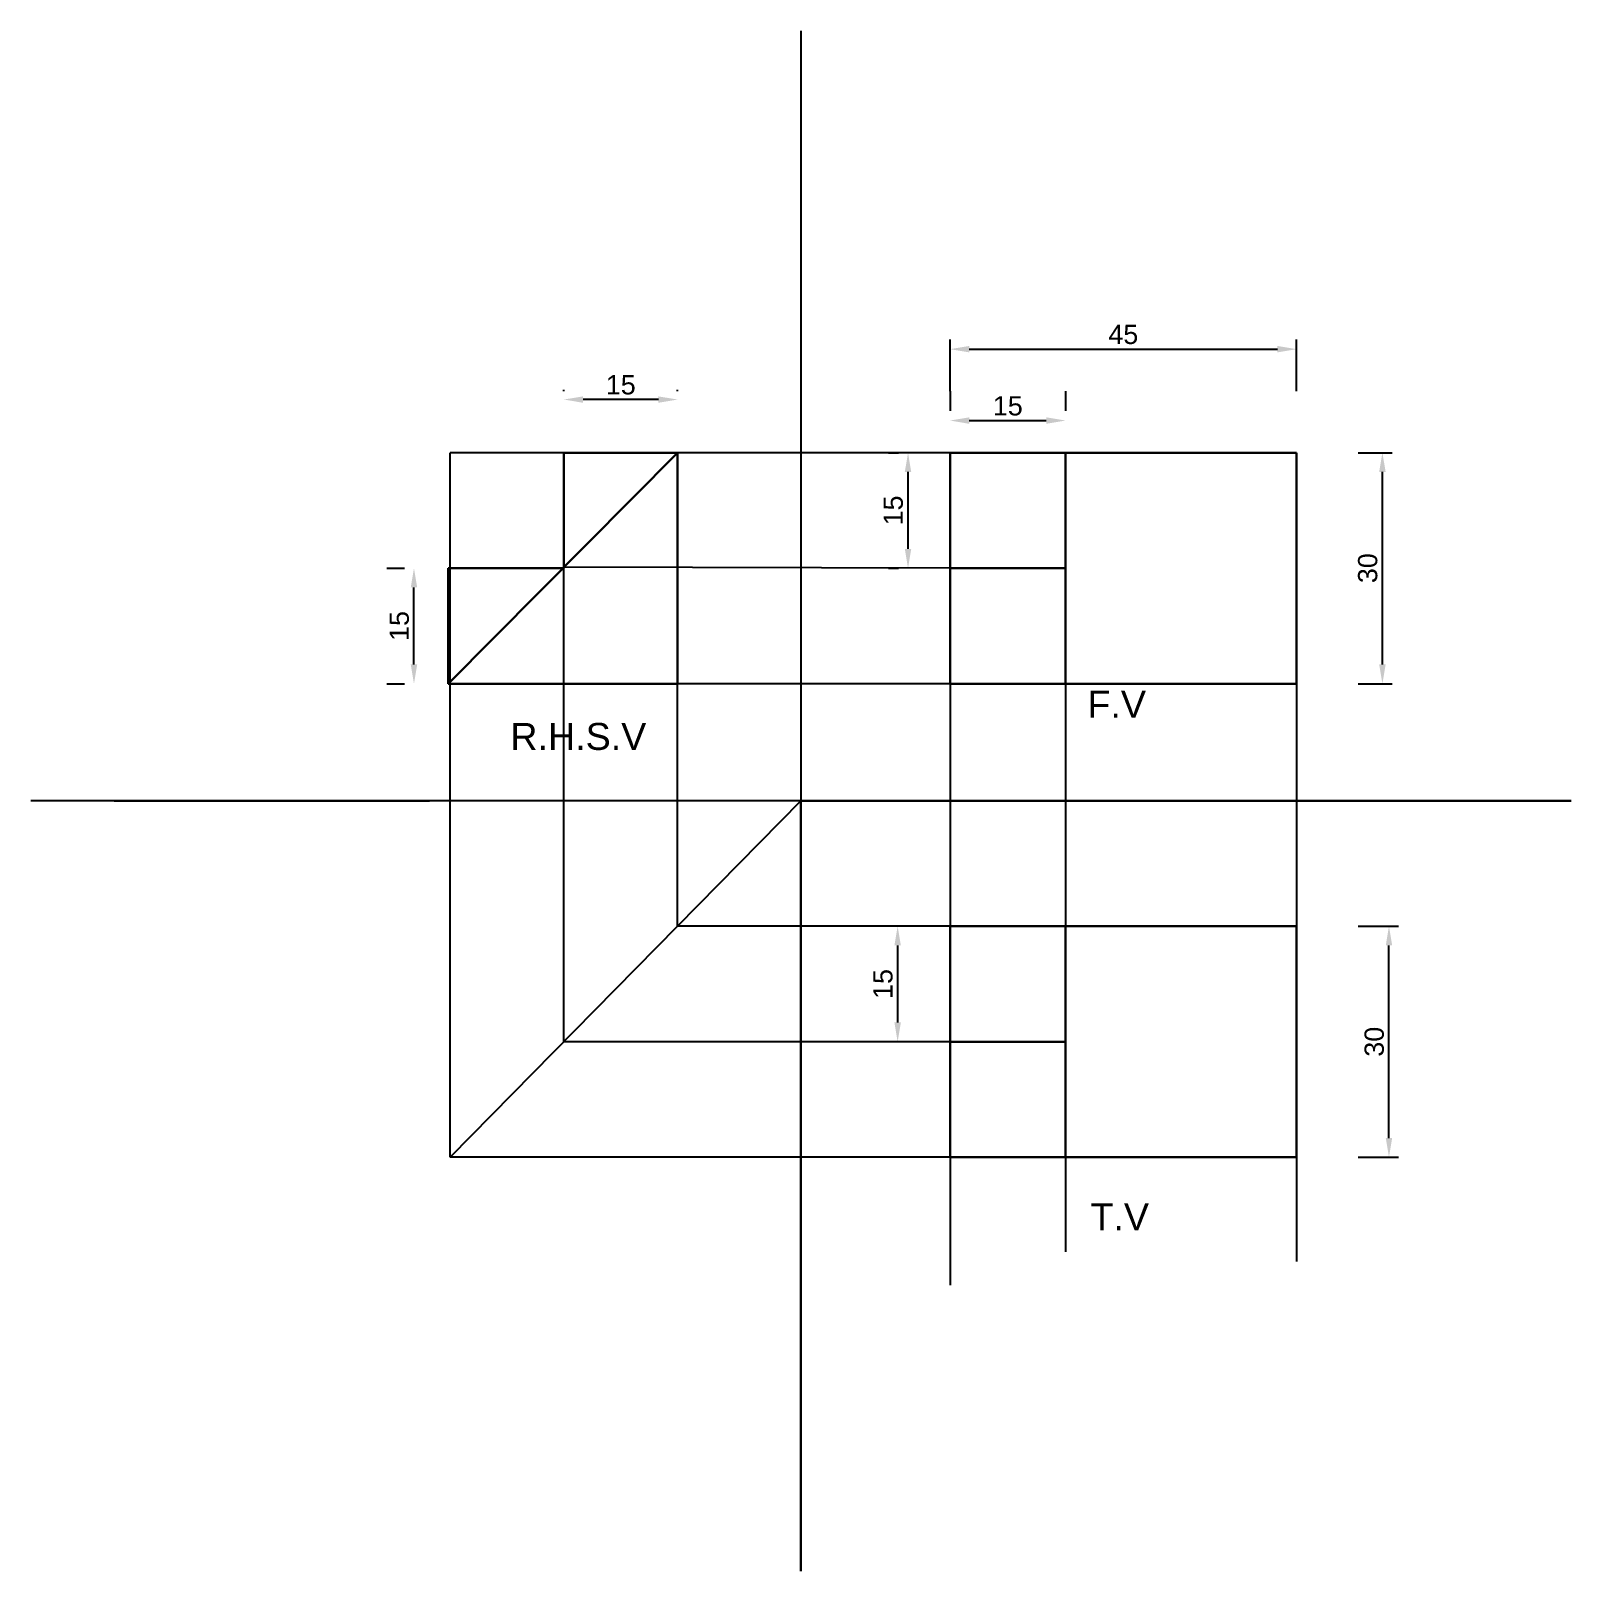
# Model space of a CAD drawing. Header units: millimetres. Extents: x 2971 to 3171, y 2340 to 2540.
import ezdxf

# ---------------------------------------------------------------- set-up
doc = ezdxf.new("R2010")
doc.units = ezdxf.units.MM
doc.styles.get("Standard").update_dxf_attribs({"font": 'arial.ttf'})
doc.dimstyles.new('ISO-25', dxfattribs={"dimtxt": 2.5, "dimasz": 2.5, "dimexe": 1.25, "dimexo": 8, "dimtad": 1, "dimdec": 0, "dimtxsty": 'Standard', "dimcen": 2.5, "dimadec": 0, "dimazin": 0, "dimtfac": 1, "dimtdec": 0, "dimtmove": 0, "dimatfit": 3, "dimfxl": 1, "dimarcsym": 0})

# ---------------------------------------------------------------- blocks, each defined once
blk = doc.blocks.new('*D2')
at = {"color": 0, "lineweight": -2, "transparency": 16777216}
for p, q in [((3090.52, 2493.04), (3090.52, 2499.73)), ((3093.02, 2498.48), (3133.02, 2498.48)), ((3135.52, 2493.04), (3135.52, 2499.73))]:
    blk.add_line(p, q, dxfattribs=at)
at = {"color": 0, "lineweight": 30, "transparency": 16777216}
for points in [[(3093.02, 2498.9), (3093.02, 2498.06), (3090.52, 2498.48)], [(3133.02, 2498.9), (3133.02, 2498.06), (3135.52, 2498.48)]]:
    blk.add_solid(points, dxfattribs=at)
at = {"layer": 'Defpoints', "color": 0, "lineweight": 30, "transparency": 16777216}
for p in [(3135.52, 2498.48), (3090.52, 2485.04), (3135.52, 2485.04)]:
    blk.add_point(p, dxfattribs=at)
at = {"color": 0, "lineweight": 25, "transparency": 16777216, "insert": (3113.02, 2500.38), "char_height": 2.5, "attachment_point": 5}
blk.add_mtext('45', dxfattribs=at)
blk = doc.blocks.new('*D3')
at = {"color": 0, "lineweight": -2, "transparency": 16777216}
for p, q in [((3090.52, 2493.04), (3090.52, 2490.46)), ((3105.52, 2493.04), (3105.52, 2490.46)), ((3093.02, 2489.21), (3103.02, 2489.21))]:
    blk.add_line(p, q, dxfattribs=at)
at = {"color": 0, "lineweight": 30, "transparency": 16777216}
for points in [[(3093.02, 2489.63), (3093.02, 2488.79), (3090.52, 2489.21)], [(3103.02, 2489.63), (3103.02, 2488.79), (3105.52, 2489.21)]]:
    blk.add_solid(points, dxfattribs=at)
at = {"layer": 'Defpoints', "color": 0, "lineweight": 30, "transparency": 16777216}
for p in [(3105.52, 2489.21), (3090.52, 2485.04), (3105.52, 2485.04)]:
    blk.add_point(p, dxfattribs=at)
at = {"color": 0, "lineweight": 25, "transparency": 16777216, "insert": (3098.02, 2491.11), "char_height": 2.5, "attachment_point": 5}
blk.add_mtext('15', dxfattribs=at)
blk = doc.blocks.new('*D4')
at = {"color": 0, "lineweight": -2, "transparency": 16777216}
for p, q in [((3082.52, 2485.04), (3083.82, 2485.04)), ((3085.07, 2472.54), (3085.07, 2482.54)), ((3082.52, 2470.04), (3083.82, 2470.04))]:
    blk.add_line(p, q, dxfattribs=at)
at = {"color": 0, "lineweight": 30, "transparency": 16777216}
for points in [[(3084.65, 2482.54), (3085.48, 2482.54), (3085.07, 2485.04)], [(3084.65, 2472.54), (3085.48, 2472.54), (3085.07, 2470.04)]]:
    blk.add_solid(points, dxfattribs=at)
at = {"layer": 'Defpoints', "color": 0, "lineweight": 30, "transparency": 16777216}
for p in [(3085.07, 2485.04), (3090.52, 2485.04), (3090.52, 2470.04)]:
    blk.add_point(p, dxfattribs=at)
at = {"color": 0, "lineweight": 25, "transparency": 16777216, "insert": (3083.16, 2477.54), "char_height": 2.5, "attachment_point": 5, "rotation": 90}
blk.add_mtext('15', dxfattribs=at)
blk = doc.blocks.new('*D5')
at = {"color": 0, "lineweight": -2, "transparency": 16777216}
for p, q in [((3143.52, 2485.04), (3147.91, 2485.04)), ((3146.66, 2457.54), (3146.66, 2482.54)), ((3143.52, 2455.04), (3147.91, 2455.04))]:
    blk.add_line(p, q, dxfattribs=at)
at = {"color": 0, "lineweight": 30, "transparency": 16777216}
for points in [[(3146.24, 2482.54), (3147.08, 2482.54), (3146.66, 2485.04)], [(3146.24, 2457.54), (3147.08, 2457.54), (3146.66, 2455.04)]]:
    blk.add_solid(points, dxfattribs=at)
at = {"layer": 'Defpoints', "color": 0, "lineweight": 30, "transparency": 16777216}
for p in [(3135.52, 2485.04), (3146.66, 2485.04), (3135.52, 2455.04)]:
    blk.add_point(p, dxfattribs=at)
at = {"color": 0, "lineweight": 25, "transparency": 16777216, "insert": (3144.76, 2470.04), "char_height": 2.5, "attachment_point": 5, "rotation": 90}
blk.add_mtext('30', dxfattribs=at)
blk = doc.blocks.new('*D6')
at = {"color": 0, "lineweight": -2, "transparency": 16777216}
for p, q in [((3017.38, 2470.04), (3019.67, 2470.04)), ((3020.92, 2457.54), (3020.92, 2467.54)), ((3017.38, 2455.04), (3019.67, 2455.04))]:
    blk.add_line(p, q, dxfattribs=at)
at = {"color": 0, "lineweight": 25, "transparency": 16777216}
for points in [[(3020.5, 2467.54), (3021.34, 2467.54), (3020.92, 2470.04)], [(3020.5, 2457.54), (3021.34, 2457.54), (3020.92, 2455.04)]]:
    blk.add_solid(points, dxfattribs=at)
at = {"layer": 'Defpoints', "color": 0, "lineweight": 25, "transparency": 16777216}
for p in [(3020.92, 2470.04), (3025.38, 2470.04), (3025.38, 2455.04)]:
    blk.add_point(p, dxfattribs=at)
at = {"color": 0, "lineweight": 25, "transparency": 16777216, "insert": (3019.02, 2462.54), "char_height": 2.5, "attachment_point": 5, "rotation": 90}
blk.add_mtext('15', dxfattribs=at)
blk = doc.blocks.new('*D7')
at = {"color": 0, "lineweight": -2, "transparency": 16777216}
for p, q in [((3040.38, 2493.04), (3040.38, 2493.19)), ((3055.15, 2493.04), (3055.15, 2493.19)), ((3052.65, 2491.94), (3042.88, 2491.94))]:
    blk.add_line(p, q, dxfattribs=at)
at = {"color": 0, "lineweight": 25, "transparency": 16777216}
for points in [[(3042.88, 2492.35), (3042.88, 2491.52), (3040.38, 2491.94)], [(3052.65, 2492.35), (3052.65, 2491.52), (3055.15, 2491.94)]]:
    blk.add_solid(points, dxfattribs=at)
at = {"layer": 'Defpoints', "color": 0, "lineweight": 25, "transparency": 16777216}
for p in [(3040.38, 2491.94), (3040.38, 2485.04), (3055.15, 2485.04)]:
    blk.add_point(p, dxfattribs=at)
at = {"color": 0, "lineweight": 25, "transparency": 16777216, "insert": (3047.77, 2493.84), "char_height": 2.5, "attachment_point": 5}
blk.add_mtext('15', dxfattribs=at)
blk = doc.blocks.new('*D8')
at = {"color": 0, "lineweight": -2, "transparency": 16777216}
for p, q in [((3143.52, 2423.56), (3148.76, 2423.56)), ((3147.51, 2396.06), (3147.51, 2421.06)), ((3143.52, 2393.56), (3148.76, 2393.56))]:
    blk.add_line(p, q, dxfattribs=at)
at = {"color": 0, "lineweight": 25, "transparency": 16777216}
for points in [[(3147.1, 2421.06), (3147.93, 2421.06), (3147.51, 2423.56)], [(3147.1, 2396.06), (3147.93, 2396.06), (3147.51, 2393.56)]]:
    blk.add_solid(points, dxfattribs=at)
at = {"layer": 'Defpoints', "color": 0, "lineweight": 25, "transparency": 16777216}
for p in [(3135.52, 2423.56), (3147.51, 2423.56), (3135.52, 2393.56)]:
    blk.add_point(p, dxfattribs=at)
at = {"color": 0, "lineweight": 25, "transparency": 16777216, "insert": (3145.61, 2408.56), "char_height": 2.5, "attachment_point": 5, "rotation": 90}
blk.add_mtext('30', dxfattribs=at)
blk = doc.blocks.new('*D9')
at = {"color": 0, "lineweight": -2, "transparency": 16777216}
for p, q in [((3082.52, 2423.56), (3082.47, 2423.56)), ((3083.72, 2421.06), (3083.72, 2411.06)), ((3082.52, 2408.56), (3082.47, 2408.56))]:
    blk.add_line(p, q, dxfattribs=at)
at = {"color": 0, "lineweight": 25, "transparency": 16777216}
for points in [[(3083.3, 2421.06), (3084.14, 2421.06), (3083.72, 2423.56)], [(3083.3, 2411.06), (3084.14, 2411.06), (3083.72, 2408.56)]]:
    blk.add_solid(points, dxfattribs=at)
at = {"layer": 'Defpoints', "color": 0, "lineweight": 25, "transparency": 16777216}
for p in [(3090.52, 2423.56), (3083.72, 2408.56), (3090.52, 2408.56)]:
    blk.add_point(p, dxfattribs=at)
at = {"color": 0, "lineweight": 25, "transparency": 16777216, "insert": (3081.82, 2416.06), "char_height": 2.5, "attachment_point": 5, "rotation": 90}
blk.add_mtext('15', dxfattribs=at)

msp = doc.modelspace()

# ---------------------------------------------------------------- linework, layer by layer
at = {"lineweight": 25}
for p, q in [((3071.17, 2539.82), (3071.17, 2339.82)), ((3025.6, 2393.56), (3025.6, 2485.04)), ((3090.52, 2485.04), (3025.6, 2485.04)), ((3040.38, 2408.56), (3040.38, 2485.04)), ((3055.15, 2423.56), (3055.15, 2485.04)), ((3090.52, 2485.04), (3090.52, 2376.97)), ((3105.52, 2485.04), (3105.52, 2381.26)), ((3135.52, 2485.04), (3135.52, 2380.04)), ((3090.52, 2470.04), (3040.38, 2470.16)), ((3090.52, 2455.04), (3025.6, 2455.04)), ((3171.17, 2439.82), (2971.17, 2439.82)), ((2971.17, 2439.82), (2971.17, 2439.82)), ((2971.17, 2439.82), (2971.17, 2439.82)), ((3071.17, 2439.82), (2981.99, 2439.82)), ((2981.99, 2439.82), (3022.93, 2439.82)), ((3071.17, 2439.82), (3025.6, 2393.56)), ((3071.17, 2339.82), (3071.17, 2439.82)), ((3071.17, 2439.82), (3171.17, 2439.82)), ((3071.17, 2439.82), (3071.17, 2439.82)), ((3090.52, 2423.56), (3055.15, 2423.56)), ((3090.52, 2408.56), (3040.38, 2408.56)), ((3090.52, 2393.56), (3025.6, 2393.56))]:
    msp.add_line(p, q, dxfattribs=at)
at = {"lineweight": 30}
for p, q in [((3055.15, 2485.04), (3025.38, 2455.04)), ((3055.15, 2485.04), (3040.38, 2485.04)), ((3040.38, 2485.04), (3040.38, 2470.04)), ((3055.15, 2455.04), (3055.15, 2485.04)), ((3090.52, 2485.04), (3090.52, 2455.04)), ((3135.52, 2485.04), (3090.52, 2485.04)), ((3090.52, 2485.04), (3105.52, 2485.04)), ((3090.52, 2485.04), (3090.52, 2470.04)), ((3105.52, 2485.04), (3105.52, 2455.04)), ((3135.52, 2455.04), (3135.52, 2485.04)), ((3040.38, 2470.04), (3025.38, 2470.04)), ((3025.38, 2470.04), (3025.38, 2455.04)), ((3090.52, 2470.04), (3105.52, 2470.04)), ((3025.38, 2455.04), (3055.15, 2455.04)), ((3090.52, 2455.04), (3135.52, 2455.04)), ((3090.52, 2423.56), (3135.52, 2423.56)), ((3090.52, 2393.56), (3090.52, 2423.56)), ((3090.52, 2423.56), (3105.52, 2423.56)), ((3105.52, 2423.56), (3105.52, 2393.56)), ((3135.52, 2423.56), (3135.52, 2393.56)), ((3105.52, 2408.56), (3090.52, 2408.56)), ((3105.52, 2393.56), (3105.52, 2408.56)), ((3135.52, 2393.56), (3090.52, 2393.56))]:
    msp.add_line(p, q, dxfattribs=at)

# ---------------------------------------------------------------- texts
at = {"lineweight": 25}
for s, p in [('F.V', (3108.36, 2450.62)), ('R.H.S.V', (3033.43, 2446.45)), ('T.V', (3108.75, 2384.08))]:
    msp.add_text(s, height=3.5, dxfattribs=at).set_placement(p)

# ---------------------------------------------------------------- dimensions: what is measured, and where the dimension line sits
for base, p1, p2, picture, middle in [((3135.52, 2498.48), (3090.52, 2485.04), (3135.52, 2485.04), '*D2', (3113.02, 2500.38)), ((3040.38, 2491.94), (3055.15, 2485.04), (3040.38, 2485.04), '*D7', (3047.77, 2493.84)), ((3105.52, 2489.21), (3090.52, 2485.04), (3105.52, 2485.04), '*D3', (3098.02, 2491.11))]:
    dim = msp.add_linear_dim(base=base, p1=p1, p2=p2, dimstyle='ISO-25', dxfattribs=at)
    dim.commit()
    dim.dimension.update_dxf_attribs({"geometry": picture, "text_midpoint": middle})
for base, p1, p2, picture, middle in [((3085.07, 2485.04), (3090.52, 2470.04), (3090.52, 2485.04), '*D4', (3083.16, 2477.54)), ((3146.66, 2485.04), (3135.52, 2455.04), (3135.52, 2485.04), '*D5', (3144.76, 2470.04)), ((3020.92, 2470.04), (3025.38, 2455.04), (3025.38, 2470.04), '*D6', (3019.02, 2462.54)), ((3083.72, 2408.56), (3090.52, 2423.56), (3090.52, 2408.56), '*D9', (3081.82, 2416.06)), ((3147.51, 2423.56), (3135.52, 2393.56), (3135.52, 2423.56), '*D8', (3145.61, 2408.56))]:
    dim = msp.add_linear_dim(base=base, p1=p1, p2=p2, angle=90, dimstyle='ISO-25', dxfattribs=at)
    dim.commit()
    dim.dimension.update_dxf_attribs({"geometry": picture, "text_midpoint": middle})

doc.saveas('drawing.dxf')
